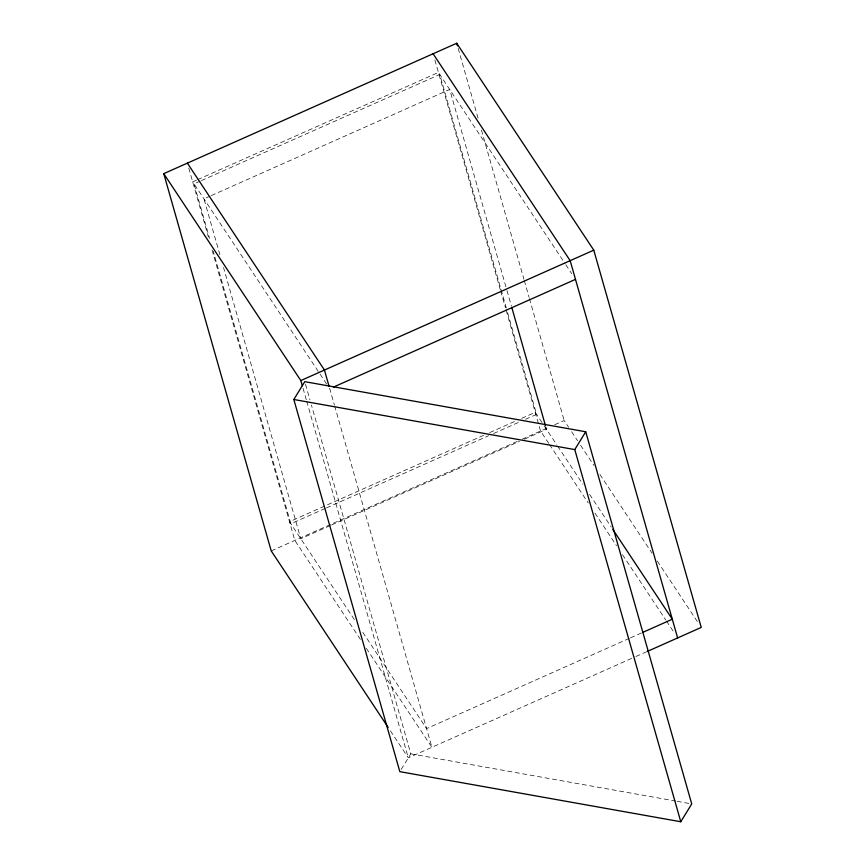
<?xml version="1.0" encoding="UTF-8"?>
<svg xmlns="http://www.w3.org/2000/svg" width="865" height="865" viewBox="0 0 865 865"><rect width="100%" height="100%" fill="white"/><g stroke="black" fill="none" stroke-linecap="round" stroke-linejoin="round"><path stroke-width="0.65" stroke-dasharray="4.33 3.24" d="M401.209 769.428L410.789 753.837L311.422 405.015M196.377 180.19L192.69 181.834L319.336 372.999M197.609 179.639L438.425 72.455L565.061 263.62M200.183 181.142L194.041 183.877L209.568 238.362M201.415 180.59L439.777 74.498L506.295 307.994M210.108 196.117L203.967 198.853L219.851 254.624M211.33 195.566L449.692 89.463L506.598 289.245M483.632 435.3L289.505 521.703L354.315 619.535M489.774 432.565L515.583 421.071M521.725 418.346L535.24 412.324L543.674 425.061M325.262 508.436L290.856 523.747L213.255 251.326M326.494 507.885L488.671 435.7M493.591 433.506L520.622 421.482M525.531 419.287L536.592 414.367L506.663 309.292M271.221 550.908L517.216 441.41M522.136 439.225L548.832 427.342M554.725 424.715L564.175 420.509L568.64 427.256M330.268 525.596L300.782 538.722L223.548 267.599M331.49 525.044L519.476 441.377M524.395 439.182L546.507 429.343L545.404 425.45M629.309 638.381L426.575 728.622L361.019 629.655M630.531 637.829L641.592 632.91M390.418 730.828L408.291 757.816L634.629 657.076M635.862 656.524L645.69 652.145M410.789 753.837L675.835 801.098M677.154 801.325L690.411 803.693M565.807 264.744L571.765 273.74M571.624 431.754L577.582 440.75M580.556 445.248L593.974 465.489M599.932 474.485L652.08 553.2M657.292 561.071L698.26 622.919M544.182 425.818L556.844 444.934M557.59 446.059L582.913 484.292M589.616 494.412L611.22 527.023M548.756 443.388L540.56 431.019L505.852 309.151M549.502 444.513L588.243 502.987M594.947 513.107L616.55 545.718M622.508 554.714L665.715 619.935M666.461 621.059L674.657 633.429M320.072 374.123L328.268 386.493M360.391 639.354L294.835 540.398L211.741 248.698M366.349 648.35L431.905 747.306L334.777 406.345M458.18 48.44L478.129 118.44M481.448 130.107L523.92 279.2M524.287 280.498L529.088 297.355M529.456 298.641L564.175 420.509M506.977 290.543L511.41 306.102M434.879 59.988L500.305 289.71M500.684 291.008L505.484 307.854M329.608 388.201L334.409 405.058M305.507 384.265L309.94 399.825M303.042 388.331L306.372 400.008M306.74 401.295L408.291 757.816M188.786 168.124L208.411 237.032"/><path stroke-width="1.3" d="M293.83 399.5L304.772 381.67L585.724 431.765L691.73 803.931L680.787 821.75L399.835 771.656L293.83 399.5L574.771 449.584L680.787 821.75M574.771 449.584L585.724 431.765M388.18 727.454L271.221 550.908L163.755 173.649L456.709 43.25L593.779 250.158L701.245 627.417L646.923 651.605M163.755 173.649L300.825 380.557L593.779 250.158M333.447 387.098L575.495 279.363M642.825 632.358L672.31 619.232L612.712 529.272M433.095 53.76L570.165 260.668L677.63 637.927M187.37 163.139L324.44 370.047L329.046 386.255M456.709 43.25L457.444 45.845M511.777 307.399L545.404 425.45M300.825 380.557L302.307 385.747"/></g></svg>
